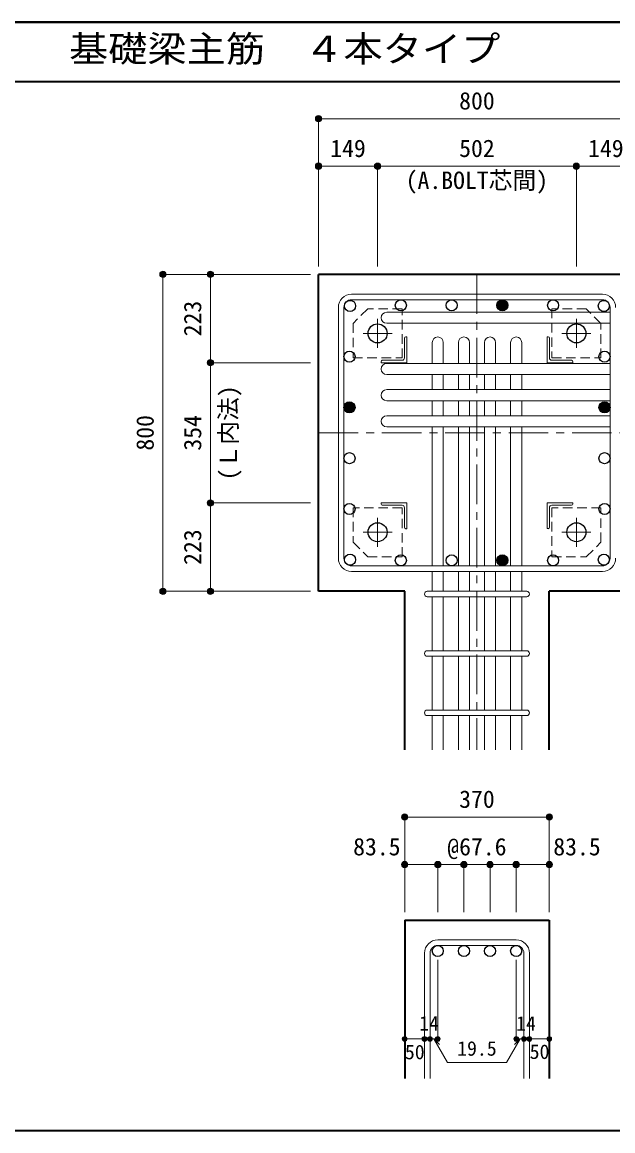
# Model space of a CAD drawing. Units: millimetres at full size, sheet at 1:20. Extents: x -3982 to 3969, y -2797 to 2801.
# Drawn here: x -670 to 821, y 2 to 2801 of the extents above; entities that cross this region are included whole.
import ezdxf
from ezdxf.enums import TextEntityAlignment as Align

# ---------------------------------------------------------------- set-up
doc = ezdxf.new("R2010")
doc.units = ezdxf.units.MM
doc.header["$LTSCALE"] = 20
doc.header["$PDMODE"] = 32
doc.header["$PDSIZE"] = 12
doc.linetypes.add('CHAIN1', pattern=[8, 5, -1, 1, -1])
doc.linetypes.add('DASHED1', pattern=[1.8, 1.2, -0.6])
for name, color, linetype, lineweight in [('6-1_躯体線', 2, 'Continuous', 35), ('6-2_A.Bolt_', 4, 'Continuous', 9), ('6-3_柱型主筋', 4, 'Continuous', 9), ('6-4_フープ', 7, 'Continuous', 18), ('6-5_梁主筋', 7, 'Continuous', 18), ('6-6_S.T.P.', 7, 'Continuous', 18), ('6-7_文字', 7, 'Continuous', 18), ('6-9', 4, 'DASHED1', 9), ('6-D_寸法', 4, 'Continuous', 9), ('F-0_枠', 6, 'Continuous', 40)]:
    doc.layers.add(name, color=color, linetype=linetype, lineweight=lineweight)
doc.styles.add('ＭＳ ゴシック', font='')
doc.styles.get('ＭＳ ゴシック').set_extended_font_data('MS Gothic')

msp = doc.modelspace()

# ---------------------------------------------------------------- linework, layer by layer
at = {"layer": '6-1_躯体線'}
for p, q in [((78.29, 1364.12), (78.29, 2164.12)), ((1278.29, 2164.12), (78.29, 2164.12)), ((295.79, 1364.12), (78.29, 1364.12)), ((295.79, 964.12), (295.79, 1364.12)), ((660.79, 964.12), (660.79, 1364.12)), ((878.29, 1364.12), (660.79, 1364.12)), ((295.79, 534.12), (295.79, 134.12)), ((295.79, 534.12), (660.79, 534.12)), ((660.79, 534.12), (660.79, 134.12))]:
    msp.add_line(p, q, dxfattribs=at)
at = {"layer": '6-2_A.Bolt_', "linetype": 'CHAIN1'}
for p, q in [((227.29, 1978.42), (227.29, 2051.92)), ((729.29, 1978.42), (729.29, 2051.92)), ((263.99, 2015.12), (190.49, 2015.12)), ((692.59, 2015.12), (766.09, 2015.12)), ((227.29, 1549.82), (227.29, 1476.32)), ((729.29, 1549.83), (729.29, 1476.32)), ((263.99, 1513.12), (190.49, 1513.12)), ((692.59, 1513.13), (766.09, 1513.13))]:
    msp.add_line(p, q, dxfattribs=at)
at = {"layer": '6-2_A.Bolt_'}
for p, q in [((295.29, 2003.12), (295.29, 1953.12)), ((301.29, 2006.12), (298.29, 2006.12)), ((301.29, 2006.12), (301.29, 1941.12)), ((655.29, 2006.12), (655.29, 1941.12)), ((655.29, 2006.12), (658.29, 2006.12)), ((661.29, 2003.12), (661.29, 1953.12)), ((236.29, 1941.12), (236.29, 1944.12)), ((236.29, 1941.12), (301.29, 1941.12)), ((239.29, 1947.12), (289.29, 1947.12)), ((720.29, 1941.12), (655.29, 1941.12)), ((717.29, 1947.13), (667.29, 1947.13)), ((720.29, 1941.12), (720.29, 1944.12)), ((236.29, 1587.12), (301.29, 1587.12)), ((236.29, 1587.12), (236.29, 1584.12)), ((239.29, 1581.12), (289.29, 1581.12)), ((295.29, 1525.12), (295.29, 1575.12)), ((301.29, 1522.12), (301.29, 1587.12)), ((655.29, 1522.13), (655.29, 1587.13)), ((720.29, 1587.13), (655.29, 1587.13)), ((661.29, 1525.12), (661.29, 1575.13)), ((717.29, 1581.12), (667.29, 1581.12)), ((720.29, 1587.13), (720.29, 1584.13)), ((301.29, 1522.12), (298.29, 1522.12)), ((655.29, 1522.13), (658.29, 1522.13))]:
    msp.add_line(p, q, dxfattribs=at)
at = {"layer": '6-2_A.Bolt_', "color": 3, "lineweight": 25}
for centre in [(227.29, 2015.12), (729.29, 2015.12), (227.29, 1513.12), (729.29, 1513.13)]:
    msp.add_circle(centre, 24, dxfattribs=at)
at = {"layer": '6-2_A.Bolt_'}
for centre, radius, start, end in [((298.29, 2003.12), 3, 90, 180), ((658.29, 2003.12), 3, 0, 90), ((239.29, 1944.12), 3, 90, 180), ((289.29, 1953.12), 6, 270, 0), ((667.29, 1953.12), 6, 180, 270), ((717.29, 1944.12), 3, 0, 90), ((239.29, 1584.12), 3, 180, 270), ((289.29, 1575.12), 6, 0, 90), ((667.29, 1575.13), 6, 90, 180), ((717.29, 1584.13), 3, 270, 0), ((298.29, 1525.12), 3, 180, 270), ((658.29, 1525.12), 3, 270, 0)]:
    msp.add_arc(centre, radius, start, end, dxfattribs=at)
at = {"layer": '6-3_柱型主筋', "color": 3, "lineweight": 25}
for centre in [(286.06, 2086.12), (414.21, 2086.12), (542.37, 2086.12), (670.52, 2086.12), (157.9, 2084.51), (798.68, 2084.51), (156.29, 1956.36), (800.29, 1956.36), (156.29, 1828.2), (800.29, 1828.2), (156.29, 1700.05), (800.29, 1700.05), (156.29, 1571.89), (800.29, 1571.89), (157.9, 1443.74), (286.06, 1442.12), (414.21, 1442.12), (542.37, 1442.12), (670.52, 1442.12), (798.68, 1443.74)]:
    msp.add_circle(centre, 14, dxfattribs=at)
at = {"layer": '6-3_柱型主筋'}
for centre, radius in [((542.37, 2086.12), 14), ((542.37, 2086.12), 12.6), ((542.37, 2086.12), 11.2), ((542.37, 2086.12), 9.8), ((542.37, 2086.12), 8.4), ((542.37, 2086.12), 7), ((542.37, 2086.12), 5.6), ((542.37, 2086.12), 4.2), ((542.37, 2086.12), 2.8), ((542.37, 2086.12), 1.4), ((156.29, 1828.2), 14), ((156.29, 1828.2), 12.6), ((156.29, 1828.2), 11.2), ((156.29, 1828.2), 9.8), ((156.29, 1828.2), 8.4), ((156.29, 1828.2), 7), ((156.29, 1828.2), 5.6), ((156.29, 1828.2), 4.2), ((156.29, 1828.2), 2.8), ((156.29, 1828.2), 1.4), ((800.29, 1828.2), 14), ((800.29, 1828.2), 12.6), ((800.29, 1828.2), 11.2), ((800.29, 1828.2), 9.8), ((800.29, 1828.2), 8.4), ((800.29, 1828.2), 7), ((800.29, 1828.2), 5.6), ((800.29, 1828.2), 4.2), ((800.29, 1828.2), 2.8), ((800.29, 1828.2), 1.4), ((542.37, 1442.12), 14), ((542.37, 1442.12), 12.6), ((542.37, 1442.12), 11.2), ((542.37, 1442.12), 9.8), ((542.37, 1442.12), 8.4), ((542.37, 1442.12), 7), ((542.37, 1442.12), 5.6), ((542.37, 1442.12), 4.2), ((542.37, 1442.12), 2.8), ((542.37, 1442.12), 1.4)]:
    msp.add_circle(centre, radius, dxfattribs=at)
at = {"layer": '6-4_フープ'}
for p, q in [((794.79, 2114.12), (161.79, 2114.12)), ((794.79, 2100.12), (161.79, 2100.12)), ((128.29, 1447.62), (128.29, 2080.62)), ((142.29, 1447.62), (142.29, 2080.62)), ((814.29, 1447.62), (814.29, 2080.62)), ((794.79, 1428.12), (161.79, 1428.12)), ((794.79, 1414.12), (161.79, 1414.12))]:
    msp.add_line(p, q, dxfattribs=at)
for centre, radius, start, end in [((161.79, 2080.62), 33.5, 90, 180), ((161.79, 2080.62), 19.5, 90, 180), ((794.79, 2080.62), 33.5, 0, 90), ((794.79, 2080.62), 19.5, 0, 90), ((161.79, 1447.62), 33.5, 180, 270), ((161.79, 1447.62), 19.5, 180, 270), ((794.79, 1447.62), 33.5, 270, 0), ((794.79, 1447.62), 19.5, 270, 0)]:
    msp.add_arc(centre, radius, start, end, dxfattribs=at)
at = {"layer": '6-5_梁主筋'}
for p, q in [((250.29, 2068.51), (814.29, 2068.51)), ((250.29, 2040.51), (814.29, 2040.51)), ((365.29, 1992.12), (365.29, 1939.12)), ((393.29, 1992.12), (393.29, 1939.12)), ((431.29, 1992.12), (431.29, 1939.12)), ((459.29, 1992.12), (459.29, 1939.12)), ((497.29, 1992.12), (497.29, 1939.12)), ((525.29, 1992.12), (525.29, 1939.12)), ((563.29, 1992.12), (563.29, 1939.12)), ((591.29, 1992.12), (591.29, 1939.12)), ((250.29, 1939.12), (814.29, 1939.12)), ((250.29, 1911.12), (814.29, 1911.12)), ((365.29, 1911.12), (365.29, 1873.12)), ((393.29, 1911.12), (393.29, 1873.12)), ((431.29, 1911.12), (431.29, 1873.12)), ((459.29, 1911.12), (459.29, 1873.12)), ((497.29, 1911.12), (497.29, 1873.12)), ((525.29, 1911.12), (525.29, 1873.12)), ((563.29, 1911.12), (563.29, 1873.12)), ((591.29, 1911.12), (591.29, 1873.12)), ((250.29, 1873.12), (814.29, 1873.12)), ((250.29, 1845.12), (814.29, 1845.12)), ((365.29, 1845.12), (365.29, 1807.12)), ((393.29, 1845.12), (393.29, 1807.12)), ((431.29, 1845.12), (431.29, 1807.12)), ((459.29, 1845.12), (459.29, 1807.12)), ((497.29, 1845.12), (497.29, 1807.12)), ((525.29, 1845.12), (525.29, 1807.12)), ((563.29, 1845.12), (563.29, 1807.12)), ((591.29, 1845.12), (591.29, 1807.12)), ((250.29, 1807.12), (814.29, 1807.12)), ((250.29, 1779.12), (814.29, 1779.12)), ((365.29, 1779.12), (365.29, 1428.12)), ((393.29, 1779.12), (393.29, 1428.12)), ((431.29, 1779.12), (431.29, 1428.12)), ((459.29, 1779.12), (459.29, 1428.12)), ((497.29, 1779.12), (497.29, 1428.12)), ((525.29, 1779.12), (525.29, 1428.12)), ((563.29, 1779.12), (563.29, 1428.12)), ((591.29, 1779.12), (591.29, 1428.12)), ((365.29, 1414.12), (365.29, 1364.12)), ((393.29, 1414.12), (393.29, 1364.12)), ((431.29, 1414.12), (431.29, 1364.12)), ((459.29, 1414.12), (459.29, 1364.12)), ((497.29, 1414.12), (497.29, 1364.12)), ((525.29, 1414.12), (525.29, 1364.12)), ((563.29, 1414.12), (563.29, 1364.12)), ((591.29, 1414.12), (591.29, 1364.12)), ((365.29, 1350.12), (365.29, 1214.12)), ((393.29, 1350.12), (393.29, 1214.12)), ((431.29, 1350.12), (431.29, 1214.12)), ((459.29, 1350.12), (459.29, 1214.12)), ((497.29, 1350.12), (497.29, 1214.12)), ((525.29, 1350.12), (525.29, 1214.12)), ((563.29, 1350.12), (563.29, 1214.12)), ((591.29, 1350.12), (591.29, 1214.12)), ((365.29, 1200.12), (365.29, 1064.12)), ((393.29, 1200.12), (393.29, 1064.12)), ((431.29, 1200.12), (431.29, 1064.12)), ((459.29, 1200.12), (459.29, 1064.12)), ((497.29, 1200.12), (497.29, 1064.12)), ((525.29, 1200.12), (525.29, 1064.12)), ((563.29, 1200.12), (563.29, 1064.12)), ((591.29, 1200.12), (591.29, 1064.12)), ((365.29, 1050.12), (365.29, 964.12)), ((393.29, 1050.12), (393.29, 964.12)), ((431.29, 1050.12), (431.29, 964.12)), ((459.29, 1050.12), (459.29, 964.12)), ((497.29, 1050.12), (497.29, 964.12)), ((525.29, 1050.12), (525.29, 964.12)), ((563.29, 1050.12), (563.29, 964.12)), ((591.29, 1050.12), (591.29, 964.12))]:
    msp.add_line(p, q, dxfattribs=at)
at = {"layer": '6-5_梁主筋', "color": 3, "lineweight": 25}
for centre in [(379.29, 456.12), (445.29, 456.12), (511.29, 456.12), (577.29, 456.12)]:
    msp.add_circle(centre, 14, dxfattribs=at)
at = {"layer": '6-5_梁主筋'}
for centre, start, end in [((250.29, 2054.51), 90, 180), ((250.29, 2054.51), 180, 270), ((379.29, 1992.12), 90, 180), ((379.29, 1992.12), 0, 90), ((445.29, 1992.12), 90, 180), ((445.29, 1992.12), 0, 90), ((511.29, 1992.12), 90, 180), ((511.29, 1992.12), 0, 90), ((577.29, 1992.12), 90, 180), ((577.29, 1992.12), 0, 90), ((250.29, 1925.12), 90, 180), ((250.29, 1925.12), 180, 270), ((250.29, 1859.12), 90, 180), ((250.29, 1859.12), 180, 270), ((250.29, 1793.12), 90, 180), ((250.29, 1793.12), 180, 270)]:
    msp.add_arc(centre, 14, start, end, dxfattribs=at)
at = {"layer": '6-6_S.T.P.'}
for p, q in [((352.79, 1364.12), (603.79, 1364.12)), ((352.79, 1350.12), (603.79, 1350.12)), ((352.79, 1214.12), (603.79, 1214.12)), ((352.79, 1200.12), (603.79, 1200.12)), ((352.79, 1064.12), (603.79, 1064.12)), ((352.79, 1050.12), (603.79, 1050.12)), ((577.29, 484.12), (379.29, 484.12)), ((345.79, 450.62), (345.79, 134.12)), ((359.79, 450.62), (359.79, 134.12)), ((577.29, 470.12), (379.29, 470.12)), ((596.79, 450.62), (596.79, 134.12)), ((610.79, 450.62), (610.79, 134.12))]:
    msp.add_line(p, q, dxfattribs=at)
for centre, radius, start, end in [((352.79, 1357.12), 7, 90, 270), ((352.79, 1357.12), 7, 90, 270), ((352.79, 1357.12), 7, 90, 270), ((352.79, 1357.12), 7, 90, 270), ((603.79, 1357.12), 7, 270, 90), ((603.79, 1357.12), 7, 270, 90), ((603.79, 1357.12), 7, 270, 90), ((603.79, 1357.12), 7, 270, 90), ((352.79, 1207.12), 7, 90, 270), ((603.79, 1207.12), 7, 270, 90), ((352.79, 1057.12), 7, 90, 270), ((603.79, 1057.12), 7, 270, 90), ((379.29, 450.62), 33.5, 90, 180), ((577.29, 450.62), 33.5, 0, 90), ((379.29, 450.62), 19.5, 90, 180), ((577.29, 450.62), 19.5, 0, 90)]:
    msp.add_arc(centre, radius, start, end, dxfattribs=at)
at = {"layer": '6-9'}
for p, q in [((754.29, 1451.13), (791.29, 1488.13)), ((667.29, 1451.13), (754.29, 1451.13))]:
    msp.add_line(p, q, dxfattribs=at)
for points in [[(165.29, 2040.12), (165.29, 1953.12), (289.29, 1953.12), (289.29, 2077.12), (202.29, 2077.12)], [(754.29, 2077.12), (667.29, 2077.12), (667.29, 1953.12), (791.29, 1953.12), (791.29, 2040.12)], [(202.29, 1451.12), (289.29, 1451.12), (289.29, 1575.12), (165.29, 1575.12), (165.29, 1488.12)]]:
    msp.add_lwpolyline(points, close=True, dxfattribs=at)
msp.add_lwpolyline([(791.29, 1488.13), (791.29, 1575.13), (667.29, 1575.13), (667.29, 1451.13)], dxfattribs=at)
at = {"layer": '6-D_寸法'}
for p, q in [((878.29, 2557.15), (78.29, 2557.15)), ((78.29, 2437.15), (227.29, 2437.15)), ((227.29, 2437.15), (227.29, 2184.12)), ((227.29, 2437.15), (729.29, 2437.15)), ((729.29, 2437.15), (729.29, 2184.12)), ((729.29, 2437.15), (878.29, 2437.15)), ((-314.74, 2164.12), (-194.74, 2164.12)), ((-314.74, 2164.12), (-314.74, 1364.12)), ((-194.74, 2164.12), (58.29, 2164.12)), ((-194.74, 2164.12), (-194.74, 1941.12)), ((-194.74, 1941.12), (58.29, 1941.12)), ((-194.74, 1941.12), (-194.74, 1587.12)), ((-194.74, 1587.12), (58.29, 1587.12)), ((-194.74, 1587.12), (-194.74, 1364.12)), ((295.79, 794.12), (295.79, 674.12)), ((295.79, 794.12), (660.79, 794.12)), ((660.79, 794.12), (660.79, 674.12)), ((295.79, 674.12), (379.29, 674.12)), ((295.79, 674.12), (295.79, 554.12)), ((379.29, 674.12), (379.29, 554.12)), ((445.29, 674.12), (445.29, 554.12)), ((511.29, 674.12), (511.29, 554.12)), ((577.29, 674.12), (577.29, 554.12)), ((577.29, 674.12), (660.79, 674.12)), ((660.79, 674.12), (660.79, 554.12)), ((379.29, 234.12), (379.29, 433.45)), ((577.29, 234.12), (577.29, 433.45)), ((295.79, 234.12), (345.79, 234.12)), ((345.79, 234.12), (379.29, 234.12)), ((369.54, 234.12), (383.68, 219.98)), ((369.54, 234.12), (403.76, 174.85)), ((587.04, 234.12), (552.82, 174.85)), ((587.04, 234.12), (572.9, 219.98)), ((577.29, 234.12), (660.79, 234.12)), ((596.79, 234.12), (610.79, 234.12)), ((403.76, 174.85), (552.82, 174.85))]:
    msp.add_line(p, q, dxfattribs=at)
at = {"layer": '6-D_寸法', "linetype": 'CHAIN1'}
for p, q in [((478.29, 2164.12), (478.29, 964.12)), ((78.29, 1764.12), (878.29, 1764.12))]:
    msp.add_line(p, q, dxfattribs=at)
at = {"layer": '6-D_寸法'}
for points in [[(78.29, 2557.15), (78.29, 2437.15), (78.29, 2184.12)], [(-314.74, 1364.12), (-194.74, 1364.12), (58.29, 1364.12)], [(379.29, 674.12), (445.29, 674.12), (511.29, 674.12), (577.29, 674.12)]]:
    msp.add_lwpolyline(points, dxfattribs=at)
for centre, radius in [((78.29, 2557.15), 8), ((78.29, 2557.15), 7.2), ((78.29, 2557.15), 6.4), ((78.29, 2557.15), 5.6), ((78.29, 2557.15), 4.8), ((78.29, 2557.15), 4), ((78.29, 2557.15), 3.2), ((78.29, 2557.15), 2.4), ((78.29, 2557.15), 1.6), ((78.29, 2557.15), 0.8), ((78.29, 2437.15), 8), ((78.29, 2437.15), 7.2), ((78.29, 2437.15), 6.4), ((78.29, 2437.15), 5.6), ((78.29, 2437.15), 4.8), ((78.29, 2437.15), 4), ((78.29, 2437.15), 3.2), ((78.29, 2437.15), 2.4), ((78.29, 2437.15), 1.6), ((78.29, 2437.15), 0.8), ((227.29, 2437.15), 8), ((227.29, 2437.15), 7.2), ((227.29, 2437.15), 6.4), ((227.29, 2437.15), 5.6), ((227.29, 2437.15), 4.8), ((227.29, 2437.15), 4), ((227.29, 2437.15), 3.2), ((227.29, 2437.15), 2.4), ((227.29, 2437.15), 1.6), ((227.29, 2437.15), 0.8), ((729.29, 2437.15), 8), ((729.29, 2437.15), 7.2), ((729.29, 2437.15), 6.4), ((729.29, 2437.15), 5.6), ((729.29, 2437.15), 4.8), ((729.29, 2437.15), 4), ((729.29, 2437.15), 3.2), ((729.29, 2437.15), 2.4), ((729.29, 2437.15), 1.6), ((729.29, 2437.15), 0.8), ((-314.74, 2164.12), 8), ((-314.74, 2164.12), 7.2), ((-314.74, 2164.12), 6.4), ((-314.74, 2164.12), 5.6), ((-314.74, 2164.12), 4.8), ((-314.74, 2164.12), 4), ((-314.74, 2164.12), 3.2), ((-314.74, 2164.12), 2.4), ((-314.74, 2164.12), 1.6), ((-314.74, 2164.12), 0.8), ((-194.74, 2164.12), 8), ((-194.74, 2164.12), 7.2), ((-194.74, 2164.12), 6.4), ((-194.74, 2164.12), 5.6), ((-194.74, 2164.12), 4.8), ((-194.74, 2164.12), 4), ((-194.74, 2164.12), 3.2), ((-194.74, 2164.12), 2.4), ((-194.74, 2164.12), 1.6), ((-194.74, 2164.12), 0.8), ((-194.74, 1941.12), 8), ((-194.74, 1941.12), 7.2), ((-194.74, 1941.12), 6.4), ((-194.74, 1941.12), 5.6), ((-194.74, 1941.12), 4.8), ((-194.74, 1941.12), 4), ((-194.74, 1941.12), 3.2), ((-194.74, 1941.12), 2.4), ((-194.74, 1941.12), 1.6), ((-194.74, 1941.12), 0.8), ((-194.74, 1587.12), 8), ((-194.74, 1587.12), 7.2), ((-194.74, 1587.12), 6.4), ((-194.74, 1587.12), 5.6), ((-194.74, 1587.12), 4.8), ((-194.74, 1587.12), 4), ((-194.74, 1587.12), 3.2), ((-194.74, 1587.12), 2.4), ((-194.74, 1587.12), 1.6), ((-194.74, 1587.12), 0.8), ((-314.74, 1364.12), 8), ((-194.74, 1364.12), 8), ((-314.74, 1364.12), 7.2), ((-314.74, 1364.12), 6.4), ((-314.74, 1364.12), 5.6), ((-314.74, 1364.12), 4.8), ((-314.74, 1364.12), 4), ((-314.74, 1364.12), 3.2), ((-314.74, 1364.12), 2.4), ((-314.74, 1364.12), 1.6), ((-314.74, 1364.12), 0.8), ((-194.74, 1364.12), 7.2), ((-194.74, 1364.12), 6.4), ((-194.74, 1364.12), 5.6), ((-194.74, 1364.12), 4.8), ((-194.74, 1364.12), 4), ((-194.74, 1364.12), 3.2), ((-194.74, 1364.12), 2.4), ((-194.74, 1364.12), 1.6), ((-194.74, 1364.12), 0.8), ((295.79, 794.12), 8), ((295.79, 794.12), 7.2), ((295.79, 794.12), 6.4), ((295.79, 794.12), 5.6), ((295.79, 794.12), 4.8), ((295.79, 794.12), 4), ((295.79, 794.12), 3.2), ((295.79, 794.12), 2.4), ((295.79, 794.12), 1.6), ((295.79, 794.12), 0.8), ((660.79, 794.12), 8), ((660.79, 794.12), 7.2), ((660.79, 794.12), 6.4), ((660.79, 794.12), 5.6), ((660.79, 794.12), 4.8), ((660.79, 794.12), 4), ((660.79, 794.12), 3.2), ((660.79, 794.12), 2.4), ((660.79, 794.12), 1.6), ((660.79, 794.12), 0.8), ((295.79, 674.12), 8), ((295.79, 674.12), 7.2), ((295.79, 674.12), 6.4), ((295.79, 674.12), 5.6), ((295.79, 674.12), 4.8), ((295.79, 674.12), 4), ((295.79, 674.12), 3.2), ((295.79, 674.12), 2.4), ((295.79, 674.12), 1.6), ((295.79, 674.12), 0.8), ((379.29, 674.12), 8), ((379.29, 674.12), 7.2), ((379.29, 674.12), 6.4), ((379.29, 674.12), 5.6), ((379.29, 674.12), 4.8), ((379.29, 674.12), 4), ((379.29, 674.12), 3.2), ((379.29, 674.12), 2.4), ((379.29, 674.12), 1.6), ((379.29, 674.12), 0.8), ((445.29, 674.12), 8), ((445.29, 674.12), 7.2), ((445.29, 674.12), 6.4), ((445.29, 674.12), 5.6), ((445.29, 674.12), 4.8), ((445.29, 674.12), 4), ((445.29, 674.12), 3.2), ((445.29, 674.12), 2.4), ((445.29, 674.12), 1.6), ((445.29, 674.12), 0.8), ((511.29, 674.12), 8), ((511.29, 674.12), 7.2), ((511.29, 674.12), 6.4), ((511.29, 674.12), 5.6), ((511.29, 674.12), 4.8), ((511.29, 674.12), 4), ((511.29, 674.12), 3.2), ((511.29, 674.12), 2.4), ((511.29, 674.12), 1.6), ((511.29, 674.12), 0.8), ((577.29, 674.12), 8), ((577.29, 674.12), 7.2), ((577.29, 674.12), 6.4), ((577.29, 674.12), 5.6), ((577.29, 674.12), 4.8), ((577.29, 674.12), 4), ((577.29, 674.12), 3.2), ((577.29, 674.12), 2.4), ((577.29, 674.12), 1.6), ((577.29, 674.12), 0.8), ((660.79, 674.12), 8), ((660.79, 674.12), 7.2), ((660.79, 674.12), 6.4), ((660.79, 674.12), 5.6), ((660.79, 674.12), 4.8), ((660.79, 674.12), 4), ((660.79, 674.12), 3.2), ((660.79, 674.12), 2.4), ((660.79, 674.12), 1.6), ((660.79, 674.12), 0.8), ((295.79, 234.12), 4), ((295.79, 234.12), 3.6), ((295.79, 234.12), 3.2), ((295.79, 234.12), 2.8), ((295.79, 234.12), 2.4), ((295.79, 234.12), 2), ((295.79, 234.12), 1.6), ((295.79, 234.12), 1.2), ((295.79, 234.12), 0.8), ((295.79, 234.12), 0.4), ((345.79, 234.12), 4), ((345.79, 234.12), 3.6), ((345.79, 234.12), 3.2), ((345.79, 234.12), 2.8), ((345.79, 234.12), 2.4), ((345.79, 234.12), 2), ((345.79, 234.12), 1.6), ((345.79, 234.12), 1.2), ((345.79, 234.12), 0.8), ((345.79, 234.12), 0.4), ((359.79, 234.12), 4), ((359.79, 234.12), 3.6), ((359.79, 234.12), 3.2), ((359.79, 234.12), 2.8), ((359.79, 234.12), 2.4), ((359.79, 234.12), 2), ((359.79, 234.12), 1.6), ((359.79, 234.12), 1.2), ((359.79, 234.12), 0.8), ((359.79, 234.12), 0.4), ((379.29, 234.12), 4), ((379.29, 234.12), 3.6), ((379.29, 234.12), 3.2), ((379.29, 234.12), 2.8), ((379.29, 234.12), 2.4), ((379.29, 234.12), 2), ((379.29, 234.12), 1.6), ((379.29, 234.12), 1.2), ((379.29, 234.12), 0.8), ((379.29, 234.12), 0.4), ((577.29, 234.12), 4), ((577.29, 234.12), 3.6), ((577.29, 234.12), 3.2), ((577.29, 234.12), 2.8), ((577.29, 234.12), 2.4), ((577.29, 234.12), 2), ((577.29, 234.12), 1.6), ((577.29, 234.12), 1.2), ((577.29, 234.12), 0.8), ((577.29, 234.12), 0.4), ((596.79, 234.12), 4), ((596.79, 234.12), 3.6), ((596.79, 234.12), 3.2), ((596.79, 234.12), 2.8), ((596.79, 234.12), 2.4), ((596.79, 234.12), 2), ((596.79, 234.12), 1.6), ((596.79, 234.12), 1.2), ((596.79, 234.12), 0.8), ((596.79, 234.12), 0.4), ((610.79, 234.12), 4), ((610.79, 234.12), 3.6), ((610.79, 234.12), 3.2), ((610.79, 234.12), 2.8), ((610.79, 234.12), 2.4), ((610.79, 234.12), 2), ((610.79, 234.12), 1.6), ((610.79, 234.12), 1.2), ((610.79, 234.12), 0.8), ((610.79, 234.12), 0.4), ((660.79, 234.12), 4), ((660.79, 234.12), 3.6), ((660.79, 234.12), 3.2), ((660.79, 234.12), 2.8), ((660.79, 234.12), 2.4), ((660.79, 234.12), 2), ((660.79, 234.12), 1.6), ((660.79, 234.12), 1.2), ((660.79, 234.12), 0.8), ((660.79, 234.12), 0.4)]:
    msp.add_circle(centre, radius, dxfattribs=at)
at = {"layer": '6-D_寸法', "color": 7}
for p in [(78.29, 2557.15), (78.29, 2437.15), (227.29, 2437.15), (729.29, 2437.15), (-314.74, 2164.12), (-194.74, 2164.12), (-194.74, 1941.12), (-194.74, 1587.12), (-314.74, 1364.12), (-194.74, 1364.12), (295.79, 794.12), (660.79, 794.12), (295.79, 674.12), (379.29, 674.12), (445.29, 674.12), (511.29, 674.12), (577.29, 674.12), (660.79, 674.12), (295.79, 234.12), (345.79, 234.12), (359.79, 234.12), (379.29, 234.12), (577.29, 234.12), (596.79, 234.12), (610.79, 234.12), (660.79, 234.12)]:
    msp.add_point(p, dxfattribs=at)
at = {"layer": 'F-0_枠'}
msp.add_line((-3981.92, 2800.77), (3969.4, 2800.77), dxfattribs=at)
at = {"layer": 'F-0_枠', "color": 2, "lineweight": 35}
for p, q in [((-3981.92, 2650.77), (2482.4, 2650.77)), ((2482.4, 1.97), (-3981.92, 1.97))]:
    msp.add_line(p, q, dxfattribs=at)

# ---------------------------------------------------------------- texts
at = {"layer": '6-7_文字', "color": 2, "style": 'ＭＳ ゴシック', "width": 1.1}
msp.add_text('\u3000\u3000基礎梁主筋\u3000４本タイプ', height=65.98, dxfattribs=at).set_placement((-749.76, 2680.77), align=Align.BOTTOM_LEFT)
at = {"layer": '6-D_寸法', "style": 'ＭＳ ゴシック'}
for s, height, p in [('800', 43.99, (433.29, 2567.15)), ('149', 43.99, (107.79, 2447.15)), ('502', 43.99, (433.29, 2447.15)), ('149', 43.99, (758.79, 2447.15)), ('(A.BOLT芯間)', 43.99, (298.29, 2366.42)), ('370', 43.99, (433.29, 804.12)), ('83.5', 43.99, (165.61, 684.12)), ('@67.6', 43.99, (403.29, 684.12)), ('83.5', 43.99, (670.97, 684.12)), ('14', 36.66, (332.48, 244.2)), ('14', 36.66, (577.01, 243.71)), ('19.5', 36.66, (428.29, 180.65)), ('50', 36.66, (296.33, 171.61)), ('50', 36.66, (611.34, 172.47))]:
    msp.add_text(s, height=height, dxfattribs=at).set_placement(p, align=Align.BOTTOM_LEFT)
for s, p in [('223', (-204.74, 2007.62)), ('(Ｌ内法)', (-114.52, 1644.12)), ('800', (-324.74, 1719.12)), ('354', (-204.74, 1719.12)), ('223', (-204.74, 1430.62))]:
    msp.add_text(s, height=43.99, rotation=90, dxfattribs=at).set_placement(p, align=Align.BOTTOM_LEFT)

doc.saveas('drawing.dxf')
